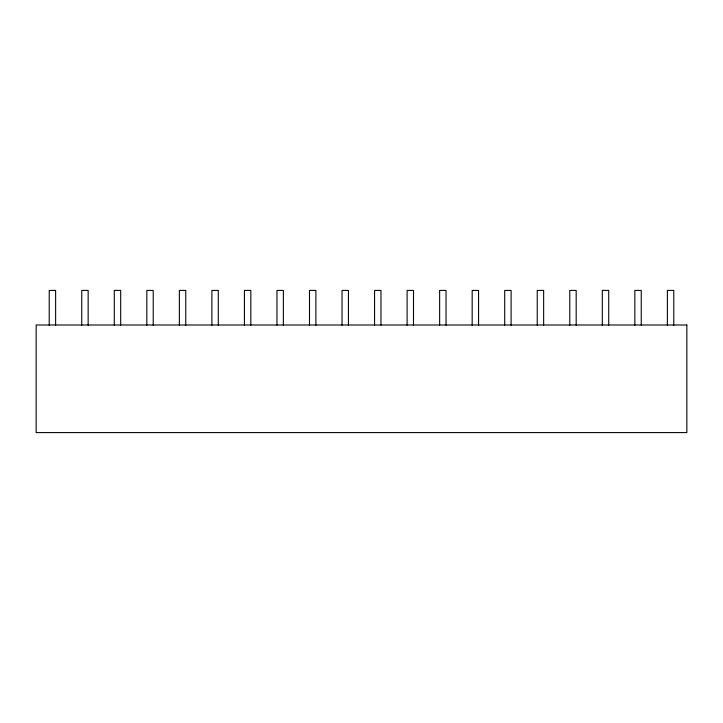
<?xml version="1.0" encoding="UTF-8"?>
<svg xmlns="http://www.w3.org/2000/svg" width="723" height="723" viewBox="0 0 723 723"><rect width="100%" height="100%" fill="white"/><g stroke="black" fill="none" stroke-linecap="round" stroke-linejoin="round"><path stroke-width="1.08" d="M673.782 325.223L673.782 290.411L667.383 290.411L667.383 325.223M641.247 325.223L641.247 290.411L634.848 290.411L634.848 325.223M608.712 325.223L608.712 290.411L602.313 290.411L602.313 325.223M576.177 325.223L576.177 290.411L569.778 290.411L569.778 325.223M543.642 325.223L543.642 290.411L537.243 290.411L537.243 325.223M511.107 325.223L511.107 290.411L504.708 290.411L504.708 325.223M478.572 325.223L478.572 290.411L472.173 290.411L472.173 325.223M446.037 325.223L446.037 290.411L439.638 290.411L439.638 325.223M413.502 325.223L413.502 290.411L407.103 290.411L407.103 325.223M380.967 325.223L380.967 290.411L374.568 290.411L374.568 325.223M348.432 325.223L348.432 290.411L342.033 290.411L342.033 325.223M315.897 325.223L315.897 290.411L309.498 290.411L309.498 325.223M283.362 325.223L283.362 290.411L276.963 290.411L276.963 325.223M250.827 325.223L250.827 290.411L244.428 290.411L244.428 325.223M218.292 325.223L218.292 290.411L211.893 290.411L211.893 325.223M185.757 325.223L185.757 290.411L179.358 290.411L179.358 325.223M153.222 325.223L153.222 290.411L146.823 290.411L146.823 325.223M120.687 325.223L120.687 290.411L114.288 290.411L114.288 325.223M88.152 325.223L88.152 290.411L81.753 290.411L81.753 325.223M55.617 325.223L55.617 290.411L49.218 290.411L49.218 325.223M686.85 324.998L36.15 324.998L36.15 432.589L686.85 432.589L686.85 324.998"/></g></svg>
